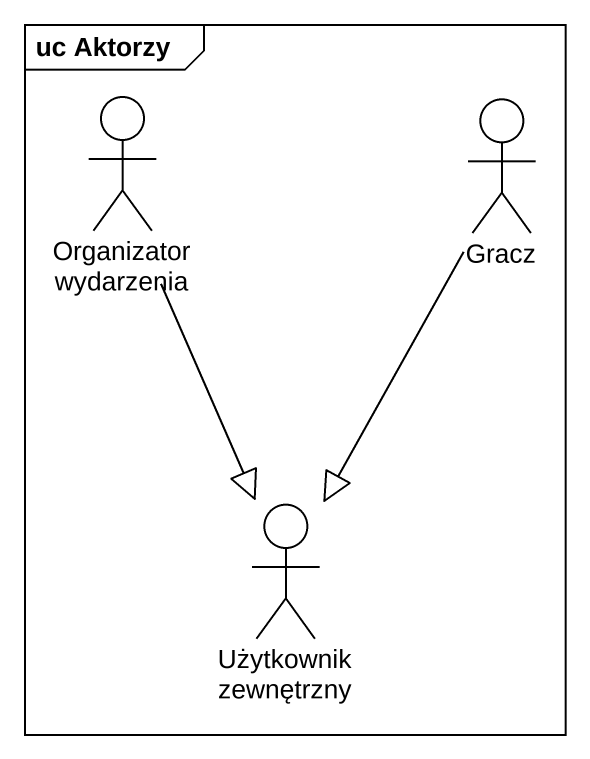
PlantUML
@startuml
mainframe uc Aktorzy
actor "Organizator wydarzenia" as Organizator_wydarzenia
actor Gracz
actor "Użytkownik zewnętrzny" as Użytkownik_zewnętrzny
Organizator_wydarzenia --|> Użytkownik_zewnętrzny
Gracz --|> Użytkownik_zewnętrzny
@enduml
